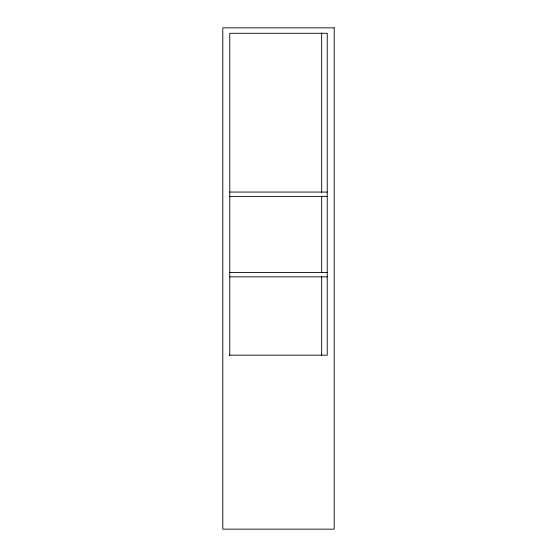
<?xml version="1.0" encoding="UTF-8"?>
<svg xmlns="http://www.w3.org/2000/svg" width="557" height="557" viewBox="0 0 557 557"><rect width="100%" height="100%" fill="white"/><g stroke="black" fill="none" stroke-linecap="round" stroke-linejoin="round"><path stroke-width="0.84" d="M229.763 192.061L327.238 192.061M229.763 196.391L327.238 196.391M229.763 272.533L327.238 272.533M229.763 276.85L327.238 276.85M229.233 355.164L327.238 355.164L327.238 33.288L229.763 33.288L229.763 355.164M321.668 33.065L321.668 192.813M321.668 196.287L321.668 272.686M321.668 276.161L321.668 355.164M334.2 27.85L222.8 27.85L222.8 529.15L334.2 529.15L334.2 27.85"/></g></svg>
